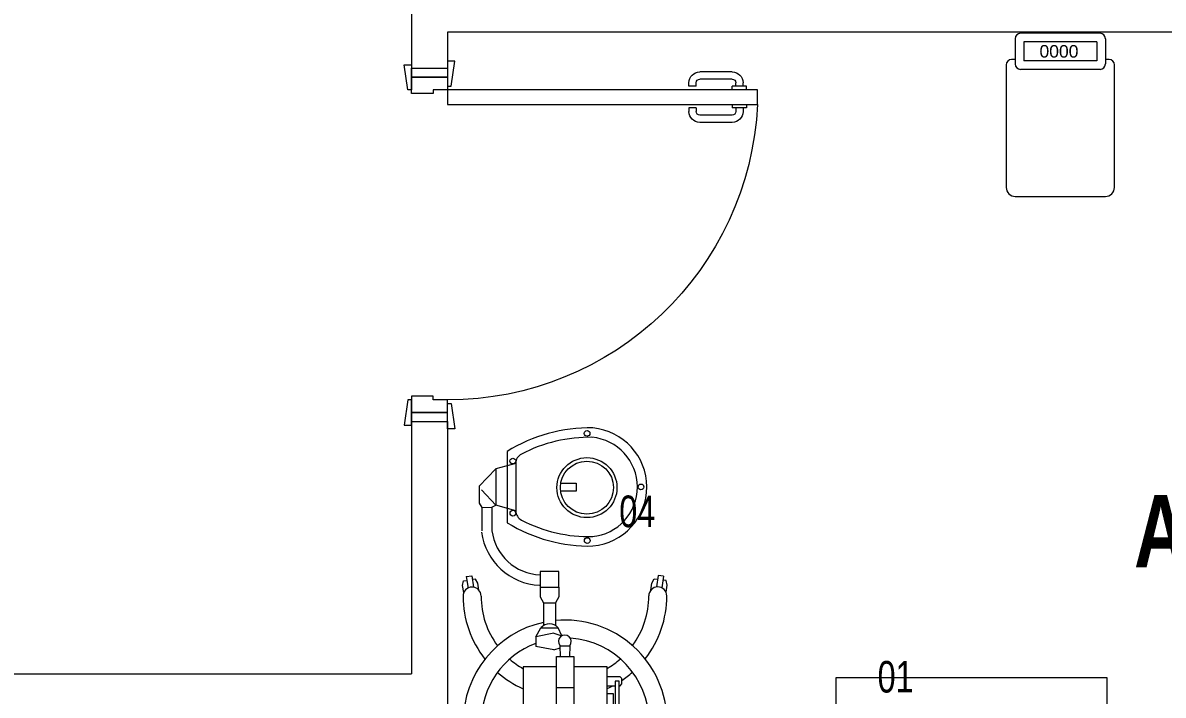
# Model space of a CAD drawing. Header units: millimetres. Extents: x -2143172 to 5255, y -610845 to 279739.
# Drawn here: x -1225768 to -1222607, y -31084 to -29218 of the extents above; entities that cross this region are included whole.
import ezdxf

# ---------------------------------------------------------------- set-up
doc = ezdxf.new("R2010")
doc.units = ezdxf.units.MM
doc.header["$LTSCALE"] = 30
for name, color, linetype, lineweight in [('72_EGR_BASE_TEXT', 7, 'Continuous', 5), ('72_EGR_EQP_TAG', 142, 'Continuous', 5), ('LOADING', 163, 'Continuous', 5), ('Walls', 32, 'Continuous', 5)]:
    doc.layers.add(name, color=color, linetype=linetype, lineweight=lineweight)
doc.layers.add('Wooden Joinery', color=7, linetype='Continuous', lineweight=5, true_color=0x521300)
doc.styles.get("Standard").update_dxf_attribs({"font": ''})
doc.styles.add('X3G_ENTITY_257CFD', font='swisscl.ttf', dxfattribs={"height": 200})
doc.styles.add('X3G_ENTITY_9EC9', font='swisscl.ttf', dxfattribs={"height": 0.2})
doc.styles.get('Standard').set_extended_font_data('@Arial Unicode MS')

# ---------------------------------------------------------------- blocks, each defined once
blk = doc.blocks.new('A$C72370EFE')
at = {"layer": 'Wooden Joinery'}
for p, q in [((-0.01, -0.03), (-0.01, -0.07)), ((0, -0.03), (-0.01, -0.03)), ((0.04, -0.03), (0.05, -0.03)), ((0.05, -0.03), (0.05, -0.07)), ((-0.01, -0.04), (-0.02, -0.04)), ((-0.01, -0.06), (-0.02, -0.06)), ((0.05, -0.04), (0.06, -0.04)), ((0.05, -0.06), (0.06, -0.06)), ((-0.05, -0.07), (-0.05, -0.16)), ((-0.03, -0.07), (-0.03, -0.16)), ((0, -0.07), (-0.01, -0.07)), ((0.04, -0.07), (0.05, -0.07)), ((0.07, -0.07), (0.07, -0.16)), ((0.09, -0.07), (0.09, -0.16)), ((-0.01, -0.17), (-0.02, -0.17)), ((-0.01, -0.17), (-0.01, -0.19)), ((0.05, -0.17), (0.06, -0.17)), ((0.05, -0.17), (0.05, -0.19)), ((-0.01, -0.19), (-0.02, -0.19)), ((0.05, -0.19), (0.06, -0.19))]:
    blk.add_line(p, q, dxfattribs=at)
for centre, radius, start, end in [((-0.02, -0.07), 0.03, 90, 180), ((-0.02, -0.07), 0.01, 90, 180), ((0.06, -0.07), 0.03, 0, 90), ((0.06, -0.07), 0.01, 0, 90), ((-0.02, -0.16), 0.03, 180, 270), ((-0.02, -0.16), 0.01, 180, 270), ((0.06, -0.16), 0.01, 270, 0), ((0.06, -0.16), 0.03, 270, 0)]:
    blk.add_arc(centre, radius, start, end, dxfattribs=at)
blk = doc.blocks.new('A$C5DAD61B4')
at = {"layer": 'Wooden Joinery'}
for points in [[(80, 959.1), (80, 969.1), (10, 979.1), (10, 959.1)], [(940, 959.1), (940, 969.1), (1010, 979.1), (1010, 959.1)], [(70, 859.1), (70, 849.1), (0, 839.1), (0, 859.1)], [(120, 859.1), (120, 0), (80, 0), (80, 859.1)], [(950, 859.1), (950, 849.1), (1020, 839.1), (1020, 859.1)]]:
    blk.add_lwpolyline(points, close=True, dxfattribs=at)
for points in [[(45, 859.1), (45, 959.1), (20, 959.1), (20, 859.1), (45, 859.1)], [(45, 859.1), (80, 859.1), (80, 899.1), (90, 899.1), (90, 959.1), (45, 959.1), (45, 859.1)], [(975, 859.1), (940, 859.1), (940, 899.1), (930, 899.1), (930, 959.1), (975, 959.1), (975, 859.1)], [(975, 859.1), (975, 959.1), (1000, 959.1), (1000, 859.1), (975, 859.1)]]:
    blk.add_lwpolyline(points, dxfattribs=at)
blk.add_arc((80, 859.1), 860, 272.666, 0, dxfattribs=at)
at = {"layer": 'Wooden Joinery', "xscale": 999.9999999998854, "yscale": 999.9999999998854, "zscale": 999.9999999998854, "rotation": 180}
blk.add_blockref('A$C72370EFE', (120, 0), dxfattribs=at)
blk = doc.blocks.new('mobile light')
at = {"layer": 'LOADING'}
for p, q in [((1882.58, -498.29), (1882.35, -499.8)), ((1882.58, -498.29), (1885.78, -498.78)), ((1883.78, -497.56), (1883.65, -498.45)), ((1885.1, -497.29), (1883.78, -497.56)), ((1887.04, -497.59), (1885.1, -497.29)), ((1923.94, -497.59), (1925.88, -497.29)), ((1928.41, -498.29), (1925.2, -498.78)), ((1925.88, -497.29), (1927.2, -497.56)), ((1927.2, -497.56), (1927.33, -498.45)), ((1928.41, -498.29), (1928.63, -499.8)), ((1882.35, -499.8), (1885.55, -500.28)), ((1883.28, -500.85), (1883.42, -499.96)), ((1884.47, -501.5), (1883.28, -500.85)), ((1886.4, -501.79), (1884.47, -501.5)), ((1924.58, -501.79), (1926.52, -501.5)), ((1928.63, -499.8), (1925.43, -500.28)), ((1926.52, -501.5), (1927.7, -500.85)), ((1927.7, -500.85), (1927.56, -499.96)), ((1947.59, -502.62), (1941.09, -502.62)), ((1948.76, -501.94), (1947.59, -502.62)), ((1947.59, -502.62), (1947.59, -505.45)), ((1948.15, -506.5), (1952.41, -502.55)), ((1953.47, -501.94), (1948.76, -501.94)), ((1958.23, -506.5), (1953.47, -501.94)), ((1947.59, -505.45), (1941.09, -505.45)), ((1947.59, -505.45), (1948.15, -506.5)), ((1946.6, -512.08), (1948.15, -506.5)), ((1958.23, -506.5), (1948.15, -506.5)), ((1959.78, -512.08), (1958.23, -506.5)), ((1963.08, -509.67), (1943.3, -509.67)), ((1959.78, -512.08), (1946.6, -512.08)), ((1908.01, -522.53), (1909, -517.55)), ((1911.69, -517.55), (1909, -517.55)), ((1912.69, -522.53), (1911.69, -517.55)), ((1911.69, -517.55), (1914.17, -518.99)), ((1914.17, -518.99), (1914.17, -523.77)), ((1921.08, -519.69), (1914.74, -519.69)), ((1922.73, -518.8), (1921.08, -519.69)), ((1921.08, -519.69), (1921.08, -523.01)), ((1921.08, -519.69), (1921.08, -523.01)), ((1925.38, -518.8), (1922.73, -518.8)), ((1892.68, -523.97), (1883.05, -523.97)), ((1892.68, -528.06), (1892.68, -523.24)), ((1892.68, -523.24), (1906.16, -523.24)), ((1897.5, -528.06), (1897.5, -523.24)), ((1906.16, -523.24), (1906.16, -528.06)), ((1909.15, -524.25), (1906.16, -524.32)), ((1908.01, -522.53), (1908.62, -524.28)), ((1909.15, -524.25), (1909.15, -526.94)), ((1912.69, -522.53), (1911.9, -524.78)), ((1911.9, -524.78), (1914.17, -523.77)), ((1921.08, -523.01), (1914.77, -523.01)), ((1922.73, -523.93), (1921.08, -523.04)), ((1925.38, -523.93), (1922.73, -523.93)), ((1892.68, -527.34), (1883.05, -527.34)), ((1909.15, -526.94), (1906.16, -526.87)), ((1906.16, -528.06), (1892.68, -528.06)), ((1884.47, -549.77), (1883.28, -550.42)), ((1886.4, -549.48), (1884.47, -549.77)), ((1924.58, -549.48), (1926.52, -549.77)), ((1926.52, -549.77), (1927.7, -550.42)), ((1882.35, -551.47), (1885.55, -550.99)), ((1882.58, -552.98), (1882.35, -551.47)), ((1882.58, -552.98), (1885.78, -552.5)), ((1883.28, -550.42), (1883.42, -551.31)), ((1883.78, -553.71), (1883.65, -552.82)), ((1928.41, -552.98), (1925.2, -552.5)), ((1928.63, -551.47), (1925.43, -550.99)), ((1927.2, -553.71), (1927.33, -552.82)), ((1927.7, -550.42), (1927.56, -551.31)), ((1928.41, -552.98), (1928.63, -551.47)), ((1885.1, -553.98), (1883.78, -553.71)), ((1887.04, -553.69), (1885.1, -553.98)), ((1923.94, -553.69), (1925.88, -553.98)), ((1925.88, -553.98), (1927.2, -553.71))]:
    blk.add_line(p, q, dxfattribs=at)
for points in [[(1903.33, -523.24), (1903.33, -514.02), (1891.61, -514.02), (1891.61, -523.97)], [(1954.27, -524.55), (1954.27, -528.82), (1952.05, -528.82), (1952.05, -524.5)], [(1891.61, -527.34), (1891.61, -537.34), (1903.33, -537.34), (1903.33, -528.06)], [(1892.74, -537.34), (1892.74, -539.04), (1895.76, -539.04), (1895.76, -537.34)], [(1898.05, -537.34), (1898.05, -539.5)], [(1898.05, -540.63), (1898.05, -540.87), (1898.53, -541.35), (1900.02, -541.35), (1900.5, -540.87), (1900.5, -537.34)]]:
    blk.add_lwpolyline(points, dxfattribs=at)
for points in [[(1929.78, -518.8), (1925.38, -518.8), (1925.38, -523.93), (1929.78, -523.93)], [(1899.3, -539.5), (1888.5, -539.5), (1888.5, -540.63), (1899.3, -540.63)]]:
    blk.add_lwpolyline(points, close=True, dxfattribs=at)
for centre, radius in [((1945.96, -511.25), 0.793), ((1960.42, -511.25), 0.793), ((1953.01, -531.79), 8.32), ((1953.01, -531.79), 7.35), ((1938.31, -531.85), 0.793), ((1968.07, -531.85), 0.793), ((1953.19, -546.77), 0.793)]:
    blk.add_circle(centre, radius, dxfattribs=at)
for centre, radius, start, end in [((1888.02, -499.89), 2.5, 90, 270), ((1888.02, -525.64), 28.25, 12.1463, 90), ((1922.96, -525.64), 28.25, 90, 128.2073), ((1922.96, -499.89), 2.5, 270, 90), ((1888.02, -525.64), 23.25, 20.3387, 90), ((1922.96, -525.64), 23.25, 90, 126.3743), ((1942.82, -519.31), 16.86, 97.1293, 177.6115), ((1942.82, -519.31), 13.97, 97.1293, 177.6115), ((1922.96, -525.64), 28.25, 138.4974, 155.7305), ((1922.96, -525.64), 23.25, 138.7224, 150.0382), ((1980.13, -532.49), 43.32, 148.2167, 181.2501), ((1946.6, -514.96), 2.89, 90, 152.4092), ((1959.78, -514.96), 2.89, 27.5908, 90), ((1926.25, -532.49), 43.32, 358.7499, 31.7833), ((1980.13, -532.49), 40.72, 152.4092, 181.2501), ((1926.25, -532.49), 40.72, 358.7499, 27.5908), ((1911.94, -521.38), 3.27, 313.0112, 46.9888), ((1883.05, -525.65), 1.68, 90, 270), ((1888.02, -525.64), 28.25, 270, 5.3386), ((1910.32, -525.6), 1.78, 229.0673, 130.9327), ((1888.02, -525.64), 23.25, 270, 356.3184), ((1953.19, -531.93), 16.44, 185.2361, 354.7639), ((1953.19, -531.93), 13.84, 185.2361, 354.7639), ((1922.96, -525.64), 28.25, 204.483, 208.105), ((1922.96, -525.64), 23.25, 210.2349, 221.2776), ((1922.96, -525.64), 28.25, 213.7985, 221.5026), ((1922.96, -525.64), 23.25, 233.6257, 270), ((1888.02, -551.39), 2.5, 90, 270), ((1922.96, -525.64), 28.25, 231.7927, 270), ((1922.96, -551.39), 2.5, 270, 90)]:
    blk.add_arc(centre, radius, start, end, dxfattribs=at)
blk = doc.blocks.new('HF13461A-P')
at = {"layer": 'LOADING'}
for p, q in [((0.2579, 0.4503), (0.0379, 0.4503)), ((0.0229, 0.4353), (0.0229, 0.3653)), ((0.2493, 0.4266), (0.0466, 0.4266)), ((0.0466, 0.4266), (0.0466, 0.3739)), ((0.2493, 0.4266), (0.2493, 0.3739)), ((0.2729, 0.4353), (0.2729, 0.3653)), ((-0.0021, 0.3628), (-0.0021, 0.0228)), ((0.0229, 0.3778), (0.0129, 0.3778)), ((0.2579, 0.3503), (0.0379, 0.3503)), ((0.2493, 0.3739), (0.0466, 0.3739)), ((0.2829, 0.3778), (0.2729, 0.3778)), ((0.2979, 0.0228), (0.2979, 0.3628)), ((0.0229, -0.0022), (0.2729, -0.0022))]:
    blk.add_line(p, q, dxfattribs=at)
for centre, radius, start, end in [((0.0379, 0.4353), 0.015, 90, 180), ((0.2579, 0.4353), 0.015, 0, 90), ((0.0129, 0.3628), 0.015, 90, 180), ((0.0379, 0.3653), 0.015, 180, 270), ((0.2579, 0.3653), 0.015, 270, 0), ((0.2829, 0.3628), 0.015, 0, 90), ((0.0229, 0.0228), 0.025, 180, 270), ((0.2729, 0.0228), 0.025, 270, 0)]:
    blk.add_arc(centre, radius, start, end, dxfattribs=at)
blk.add_text('0000', height=0.03477, dxfattribs=at).set_placement((0.0901, 0.3829))

msp = doc.modelspace()

# ---------------------------------------------------------------- linework, layer by layer
at = {"layer": 'LOADING', "elevation": -0.1}
msp.add_lwpolyline([(-1223513.5, -31034.7), (-1222763.5, -31034.7), (-1222763.5, -32534.7), (-1223513.5, -32534.7)], close=True, dxfattribs=at)
at = {"layer": 'Walls'}
for p, q in [((-1224690.9, -29004.7), (-1224690.9, -29344.7)), ((-1224590.9, -29244.7), (-1224590.9, -29344.7)), ((-1220390.9, -29244.7), (-1224590.9, -29244.7)), ((-1224690.9, -29344.7), (-1224590.9, -29344.7)), ((-1224690.9, -30324.7), (-1224690.9, -31024.7)), ((-1224690.9, -30324.7), (-1224590.9, -30324.7)), ((-1224590.9, -30324.7), (-1224590.9, -31124.7)), ((-1226490.9, -31024.7), (-1224690.9, -31024.7))]:
    msp.add_line(p, q, dxfattribs=at)

# ---------------------------------------------------------------- block references
at = {"layer": 'LOADING', "lineweight": 0, "xscale": 1000, "yscale": 1000, "zscale": 1000}
msp.add_blockref('HF13461A-P', (-1223040.2, -29697.9, -0.1), dxfattribs=at)
at = {"layer": 'LOADING', "xscale": 10, "yscale": 10, "zscale": 10, "rotation": 90.09013921250734}
msp.add_blockref('mobile light', (-1229491.7, -50046.5, -0.2), dxfattribs=at)
at = {"layer": 'Wooden Joinery', "xscale": -1, "rotation": 90}
msp.add_blockref('A$C5DAD61B4', (-1223731.8, -29324.7), dxfattribs=at)

# ---------------------------------------------------------------- texts
at = {"layer": '72_EGR_BASE_TEXT', "insert": (-1221998.9, -30528.7, 0), "char_height": 200, "attachment_point": 2, "style": 'X3G_ENTITY_9EC9'}
msp.add_mtext('{\\fSwis721 LtCn BT|b1|i0|c0|p34;AUDIOMETRY}', dxfattribs=at)
at = {"layer": '72_EGR_EQP_TAG', "char_height": 87.47, "attachment_point": 2, "style": 'X3G_ENTITY_257CFD'}
for s, insert in [('04', (-1224065.1, -30530.1, -0.2)), ('01', (-1223348.9, -30988.9, -0.1))]:
    msp.add_mtext(s, dxfattribs=dict(at, insert=insert))

doc.saveas('drawing.dxf')
